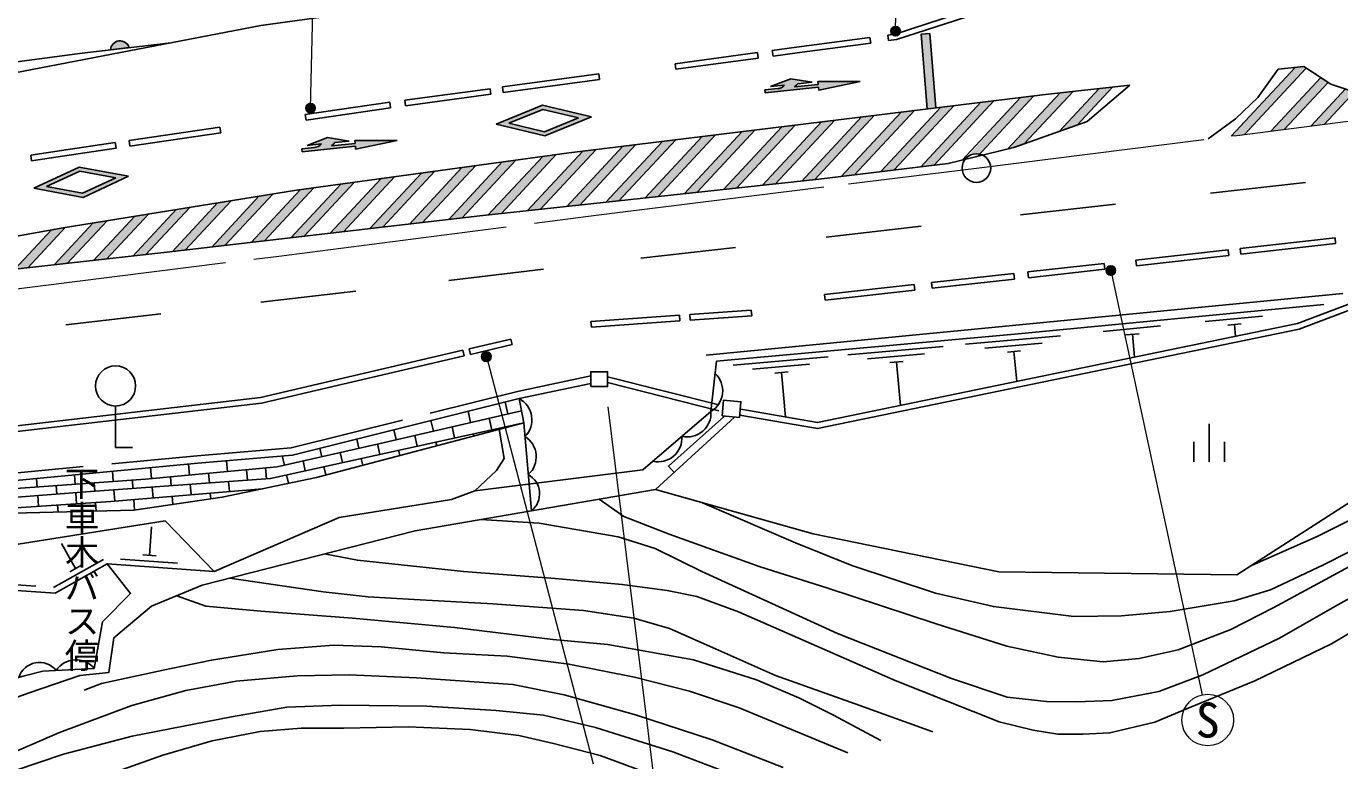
# Model space of a CAD drawing. Units: millimetres at full size, sheet at 1:1000; details may follow other scales. Extents: x 40000 to 680000, y 20000 to 380000.
# Drawn here: x 132782 to 201520, y 261688 to 300130 of the extents above; entities that cross this region are included whole.
import ezdxf
from ezdxf.enums import TextEntityAlignment as Align

# ---------------------------------------------------------------- set-up
doc = ezdxf.new("R2010")
doc.units = ezdxf.units.MM
doc.header["$LTSCALE"] = 1000
doc.linetypes.add('CHAIN', pattern=[18.5, 12, -1.5, 3.5, -1.5])
doc.linetypes.add('DASHED', pattern=[7.5, 6, -1.5])
for name, color, linetype, lineweight in [('M-BGD', 7, 'Continuous', 25), ('M-BMK', 2, 'CHAIN', 13), ('M-BMK-SRVR', 3, 'Continuous', 25), ('M-STR-HTXT', 7, 'Continuous', 13), ('M-STR-STRC', 7, 'Continuous', 25)]:
    doc.layers.add(name, color=color, linetype=linetype, lineweight=lineweight)
doc.layers.add('M-BMK-HTXT', color=7, linetype='Continuous')
doc.styles.add('@ＭＳ ゴシック', font='')
doc.styles.add('ＭＳ ゴシック', font='')
doc.styles.get('@ＭＳ ゴシック').set_extended_font_data('@MS Gothic')
doc.styles.get('ＭＳ ゴシック').set_extended_font_data('MS Gothic')

msp = doc.modelspace()

# ---------------------------------------------------------------- hatches: boundary and pattern name
at = {"layer": 'M-BGD'}
msp.add_hatch(color=256, dxfattribs=at).paths.add_polyline_path([(137189, 298898, -0.82183), (138173, 299013)])
at = {"layer": 'M-STR-STRC'}
for points in [[(178497, 299995, -1), (178058, 299756, -1)], [(180064, 299745), (179615, 299709), (179932, 295807), (180379, 295862)], [(199768, 297944), (199642, 298026), (199183, 297976), (195838, 294382), (196136, 294419), (196536, 294471)], [(174211, 297232), (174226, 297083), (172992, 296955), (173109, 297058), (173167, 297124), (173912, 297201), (172788, 297387), (171725, 296976), (172470, 297052), (172387, 296974), (172290, 296914), (172182, 296876), (172112, 296865), (171441, 296796), (171457, 296646), (174242, 296934), (174258, 296784), (176422, 297234)], [(186837, 294618), (187754, 294942), (189620, 296947), (188936, 296872)], [(200915, 297195), (200532, 297444), (197932, 294650), (198630, 294740)], [(181915, 293166, -0.28967), (182668, 293440), (185508, 296492), (184814, 296407)], [(184139, 293699), (184461, 293777), (185004, 293969), (187567, 296723), (186883, 296648)], [(200026, 294919), (200725, 295009), (202291, 296692), (201820, 296847)], [(147880, 295966, -1), (147441, 295727, -1)], [(175432, 292269), (176125, 292354), (179262, 295725), (178568, 295640)], [(177513, 292524), (178206, 292608), (181344, 295981), (180650, 295896)], [(183426, 296236), (182732, 296151), (179593, 292778), (180287, 292863)], [(173017, 294959), (172323, 294873), (169264, 291587), (169948, 291660)], [(175099, 295214), (174405, 295129), (171314, 291808), (171998, 291882)], [(173365, 292030), (174048, 292103), (177180, 295470), (176486, 295385)], [(149973, 294149), (149988, 294001), (148754, 293872), (148870, 293976), (148929, 294041), (149674, 294119), (148549, 294304), (147486, 293894), (148232, 293970), (148149, 293892), (148052, 293832), (147944, 293794), (147873, 293782), (147203, 293713), (147219, 293564), (150004, 293851), (150019, 293702), (152184, 294151)], [(168853, 294448), (168159, 294362), (165164, 291144), (165847, 291218)], [(167214, 291365), (167897, 291439), (170935, 294703), (170241, 294618)], [(162607, 293681), (161913, 293596), (159013, 290479), (159697, 290553)], [(164689, 293936), (163995, 293851), (161064, 290701), (161747, 290775)], [(166771, 294192), (166077, 294107), (163114, 290922), (163797, 290996)], [(156285, 292832), (155580, 292735), (152830, 289779), (153519, 289860)], [(158400, 293123), (157695, 293026), (154899, 290021), (155588, 290101)], [(160515, 293414), (159810, 293317), (156963, 290258), (157647, 290332)], [(152056, 292251), (151351, 292154), (148692, 289296), (149382, 289377)], [(154171, 292542), (153466, 292445), (150761, 289538), (151450, 289618)], [(147827, 291669), (147122, 291572), (144554, 288813), (145244, 288894)], [(149941, 291960), (149236, 291863), (146623, 289055), (147313, 289135)], [(143514, 290998), (142792, 290882), (140417, 288330), (141106, 288411)], [(145682, 291346), (144959, 291230), (142485, 288572), (143175, 288652)], [(136300, 287870), (136986, 287946), (139179, 290303), (138456, 290187)], [(138358, 288099), (139043, 288176), (141347, 290651), (140624, 290535)], [(134844, 289608), (134708, 289586), (134109, 289478), (132185, 287411), (132871, 287488)], [(137011, 289955), (136289, 289839), (134243, 287640), (134928, 287717)], [(189760, 287466, -1), (189321, 287226, -1)], [(157079, 282958, -1), (156640, 282719, -1)]]:
    msp.add_hatch(color=256, dxfattribs=at).paths.add_polyline_path(points)
h = msp.add_hatch(color=256, dxfattribs=at)
h.paths.add_polyline_path([(159804, 295993), (157371, 295009), (159924, 294398), (162357, 295382)])
h.paths.add_polyline_path([(161686, 295332), (159908, 294613), (158042, 295059), (159820, 295779)], flags=16)
h = msp.add_hatch(color=256, dxfattribs=at)
h.paths.add_polyline_path([(135557, 292761), (133176, 291656), (135756, 291174), (138137, 292279)])
h.paths.add_polyline_path([(137469, 292195), (135729, 291388), (133844, 291740), (135584, 292548)], flags=16)

# ---------------------------------------------------------------- linework, layer by layer
at = {"layer": 'M-BGD'}
for p, q in [((137189, 298898), (138173, 299013)), ((176936, 299547), (176975, 299253)), ((177869, 299673), (177909, 299378)), ((166743, 298172), (171053, 298754)), ((166783, 297878), (171092, 298460)), ((171053, 298754), (171092, 298460)), ((171826, 298859), (171866, 298564)), ((166743, 298172), (166783, 297878)), ((157706, 296952), (162747, 297633)), ((157706, 296952), (157746, 296657)), ((157746, 296657), (162787, 297338)), ((162747, 297633), (162787, 297338)), ((152592, 296261), (157056, 296864)), ((152592, 296261), (152632, 295967)), ((152632, 295967), (157096, 296570)), ((157056, 296864), (157096, 296570)), ((147384, 295504), (151803, 296155)), ((147428, 295210), (151844, 295860)), ((151803, 296155), (151843, 295860)), ((147384, 295504), (147428, 295210)), ((138160, 294145), (142920, 294846)), ((138204, 293851), (142964, 294552)), ((142920, 294846), (142964, 294552)), ((137439, 294039), (137482, 293744)), ((138160, 294145), (138204, 293851)), ((133019, 293385), (133062, 293090)), ((196315, 288502), (201273, 289052)), ((196348, 288204), (201306, 288754)), ((201273, 289052), (201306, 288754)), ((190846, 287896), (195678, 288432)), ((190879, 287598), (195711, 288134)), ((195678, 288432), (195711, 288134)), ((196315, 288502), (196348, 288204)), ((185194, 287270), (189193, 287713)), ((185227, 286972), (189226, 287415)), ((189193, 287713), (189226, 287415)), ((190846, 287896), (190879, 287598)), ((180159, 286712), (184470, 287190)), ((180159, 286712), (180192, 286414)), ((180192, 286414), (184503, 286891)), ((184470, 287190), (184503, 286891)), ((185194, 287270), (185227, 286972)), ((168355, 282915), (201683, 286137)), ((174555, 286091), (179243, 286610)), ((174555, 286091), (174588, 285793)), ((174588, 285793), (179276, 286312)), ((179243, 286610), (179276, 286312)), ((167505, 285046), (170723, 285274)), ((170723, 285274), (170745, 284975)), ((162334, 284679), (166971, 285008)), ((162334, 284679), (162355, 284380)), ((162355, 284380), (166992, 284709)), ((166971, 285008), (166992, 284709)), ((167505, 285046), (167526, 284747)), ((167526, 284747), (170745, 284975)), ((197472, 284964), (194485, 284676)), ((186909, 283932), (181930, 283483)), ((192132, 284449), (189146, 284162)), ((191016, 284040), (190319, 283973)), ((190668, 284007), (190783, 282811)), ((196356, 284555), (195659, 284488)), ((196007, 284522), (196067, 283901)), ((155964, 283249), (158143, 283758)), ((155964, 283249), (156033, 282957)), ((156033, 282957), (158212, 283466)), ((158143, 283758), (158212, 283466)), ((180761, 283378), (175781, 282928)), ((185940, 283544), (182952, 283274)), ((145048, 280701), (155628, 283170)), ((145099, 280405), (155696, 282878)), ((155628, 283170), (155696, 282878)), ((174749, 282835), (169769, 282385)), ((179792, 282989), (176804, 282719)), ((178674, 282587), (177977, 282524)), ((178325, 282555), (178530, 280283)), ((184822, 283142), (184125, 283079)), ((184473, 283110), (184615, 281538)), ((173780, 282446), (170792, 282177)), ((172662, 282044), (171965, 281981)), ((172313, 282013), (172524, 279675)), ((129826, 278938), (145048, 280701)), ((157845, 280461), (157987, 279846)), ((158579, 280644), (158815, 279376)), ((129839, 278637), (145099, 280405)), ((137456, 280255), (137456, 278081)), ((155904, 279977), (156039, 279395)), ((153963, 279493), (154090, 278944)), ((155064, 279170), (155200, 278582)), ((157013, 279621), (157154, 279011)), ((158131, 279225), (158137, 279197)), ((158815, 279376), (159226, 274769)), ((194683, 277327), (194683, 279319)), ((150083, 278526), (150192, 278046)), ((152022, 279009), (152141, 278494)), ((153116, 278719), (153247, 278153)), ((156177, 278796), (156202, 278686)), ((137456, 278081), (138345, 278081)), ((148142, 278042), (148242, 277600)), ((149217, 277823), (149338, 277295)), ((151167, 278269), (151292, 277724)), ((152270, 277938), (152333, 277665)), ((154223, 278367), (154268, 278176)), ((193883, 277327), (193883, 278372)), ((195483, 277327), (195483, 278372)), ((139277, 277030), (139331, 276454)), ((141269, 277219), (141322, 276640)), ((143261, 277392), (143314, 276825)), ((146182, 277639), (146293, 277155)), ((147268, 277378), (147385, 276866)), ((148361, 277080), (148461, 276644)), ((150315, 277509), (150396, 277154)), ((133315, 276463), (133347, 276015)), ((135306, 276652), (135342, 276159)), ((137298, 276841), (137337, 276304)), ((138334, 276376), (138366, 275938)), ((140327, 276547), (140370, 276085)), ((142318, 276733), (142365, 276231)), ((144310, 276918), (144360, 276377)), ((145305, 277011), (145357, 276450)), ((146408, 276651), (146509, 276210)), ((134345, 276087), (134377, 275640)), ((135374, 275717), (135416, 275141)), ((136339, 276231), (136371, 275792)), ((137369, 275865), (137411, 275280)), ((139372, 276012), (139425, 275448)), ((141367, 276158), (141418, 275615)), ((142415, 275698), (142442, 275399)), ((143362, 276304), (143411, 275781)), ((144408, 275864), (144416, 275775)), ((133380, 275563), (133420, 275005)), ((134418, 275073), (134445, 274704)), ((136414, 275209), (136447, 274753)), ((138408, 275363), (138448, 274805)), ((140421, 275531), (140461, 275104)), ((139223, 272439), (139330, 273935)), ((135363, 271751), (134629, 273059)), ((134202, 270755), (136818, 272224)), ((137706, 272247), (140698, 272033)), ((138874, 272464), (139572, 272414)), ((135058, 271580), (135668, 271923)), ((137022, 271995), (142613, 271595)), ((130292, 271034), (133285, 270831))]:
    msp.add_line(p, q, dxfattribs=at)
at = {"layer": 'M-BGD', "linetype": 'DASHED'}
for p, q in [((163203, 281778), (169237, 280254)), ((163203, 281479), (169212, 279961))]:
    msp.add_line(p, q, dxfattribs=at)
at = {"layer": 'M-BGD'}
for points in [[(81279, 288435), (93195, 289452), (121107, 295568), (145059, 300173), (156966, 301821), (169698, 304480)], [(177869, 299673), (178253, 299725), (182377, 301065), (182479, 301112)], [(177909, 299378), (178320, 299434), (182486, 300788), (182604, 300843)], [(99395, 292338), (109022, 293390), (115937, 294435), (120314, 295700), (126243, 297464), (135709, 298725), (140358, 299269)], [(171826, 298859), (173089, 299029), (176936, 299547)], [(171866, 298564), (173129, 298735), (176975, 299253)], [(133019, 293385), (134633, 293625), (137439, 294039)], [(133062, 293090), (134677, 293331), (137482, 293744)], [(219787, 290407), (220163, 288765), (209693, 280939), (203297, 276028), (196141, 271423), (183684, 271578), (173969, 273570), (165707, 275879)], [(170119, 279781), (174188, 279074), (199389, 284272), (204226, 286104), (213350, 287322), (219787, 290407)], [(196905, 271915), (200337, 273417), (205017, 275760), (206831, 276910), (211295, 279647), (215696, 282366), (219203, 284943), (222041, 287176), (223317, 288329)], [(162760, 275374), (164057, 274468), (166422, 273546), (171196, 271831), (174670, 270736), (180399, 268859), (184090, 267678), (186785, 267116), (189134, 266873), (191016, 267045), (193060, 267490), (195816, 268553), (198072, 269716), (203059, 272419), (208644, 275605), (211691, 277439), (215042, 279687), (219418, 282411), (223407, 285288), (225124, 286712), (225787, 287363)], [(168164, 275192), (173041, 273095), (175983, 271903), (180357, 270453), (183400, 269760), (187608, 269232), (190098, 269264), (192649, 269496), (195994, 270055), (197892, 270641), (200667, 271944), (203213, 273240), (207066, 276028), (210742, 278373), (216420, 282023), (220158, 284372), (222871, 286151), (224533, 287388), (225209, 287952)], [(156564, 274313), (159624, 274120), (163750, 273409), (165691, 272801), (168140, 271597), (175235, 268353), (181200, 266000), (184110, 265010), (186174, 264789), (187764, 264779), (189594, 264839), (192058, 265309), (194348, 266178), (198366, 268096), (201261, 269754), (208622, 273851), (212381, 276188), (217667, 279555), (219818, 281198), (222828, 283418), (225351, 285267), (226786, 286344)], [(170171, 280083), (174183, 279387), (199303, 284568), (204151, 286404)], [(168902, 282608), (184684, 284033), (200695, 285576)], [(156262, 275818), (165054, 276916), (168616, 279967), (168902, 282608)], [(91755, 271148), (98386, 273093), (104026, 274401), (107924, 275155), (110984, 275482), (115228, 275735), (127066, 275957), (129821, 276131), (141760, 277265), (146707, 277684), (158579, 280644), (162323, 281431)], [(91868, 270764), (99653, 272824), (103745, 273902), (107918, 274628), (111627, 275048), (116628, 275316), (126376, 275524), (132970, 275987), (139027, 276426), (145908, 277067), (151295, 278298), (158697, 280010)], [(86503, 269081), (92039, 270395), (100599, 272483), (105160, 273372), (110004, 273926), (114225, 274196), (126438, 274510), (138416, 274800), (143035, 275487), (147976, 276516), (158815, 279376)], [(158815, 279376), (145559, 276465), (135906, 275758), (130489, 275340), (123813, 274853), (116061, 274836), (111520, 274593), (107722, 274051), (105160, 273372)], [(169849, 279677), (165707, 275879), (153129, 273725), (141994, 270871), (139330, 269779), (137370, 268127), (137099, 266306), (135590, 266143)], [(169319, 279722), (166386, 277113), (166691, 276781)], [(87978, 267367), (95182, 266928), (102743, 265961), (105411, 266346), (108713, 267088), (111310, 267966), (118822, 271328), (121153, 272505), (123189, 273052), (127321, 272947), (129375, 272548), (140060, 274244), (142613, 271595), (149165, 274427), (155042, 275356), (156262, 275818), (157397, 276875), (157796, 277502), (157522, 279035)], [(125975, 274499), (137213, 275263), (145143, 275926)], [(148384, 272509), (150113, 272181), (155670, 271592), (160467, 271221), (163965, 270910), (166320, 270600), (167881, 270291), (170063, 269474), (178253, 265880), (183692, 263722), (185480, 263294), (186764, 263086), (188080, 263086), (189496, 263141), (191836, 263701), (193581, 264435), (197084, 265867), (201097, 267801), (203906, 269475)], [(136329, 266518), (136778, 268955), (138245, 270448), (137022, 271995), (134292, 270462), (130502, 270719), (126515, 269621), (124649, 268928), (122120, 267760), (119297, 266196), (115519, 263803), (112161, 261385), (107969, 259705), (103871, 258617), (102437, 258438), (89411, 258308)], [(180219, 263194), (176158, 264668), (172000, 266156), (168850, 267551), (166447, 268604), (164579, 269151), (161938, 269558), (157196, 269897), (153079, 270135), (150677, 270262), (148317, 270528), (143433, 271240)], [(140662, 270325), (142171, 269783), (145051, 269516), (149860, 269151), (155198, 268660), (160333, 268041), (163213, 267774), (167695, 266974), (171002, 265931), (173208, 264977), (175035, 264065), (177507, 262745)], [(175785, 262094), (170090, 264452), (167490, 265327), (164621, 266062), (161180, 266743), (157958, 267166), (154637, 267336), (151358, 267646), (148878, 267745), (145953, 267505), (142476, 266954), (139955, 266430), (136719, 265724), (135814, 265386)], [(90339, 254871), (101278, 255399), (105077, 256001), (110073, 257198), (114816, 258693), (118487, 260053), (121548, 261390), (125168, 263358), (127910, 264528), (130382, 265481), (132614, 266113), (133652, 266382), (136329, 266518)], [(135590, 266143), (132937, 265251), (127971, 263445), (124628, 261717), (122279, 260246), (119009, 258786), (116428, 257820), (111111, 256166), (105569, 254812), (102836, 254326), (100091, 253939), (94937, 253767), (90673, 253634)], [(114250, 254977), (116970, 255849), (118996, 256804), (121626, 257998), (124080, 258966), (127156, 260216), (130440, 261398), (134513, 263167), (138300, 264578), (141132, 265373), (143760, 265853), (146968, 266135), (149681, 266177), (153208, 266035), (158253, 265682), (160924, 265131), (164674, 264099), (168673, 262786), (172389, 261332)], [(169914, 260897), (166617, 262154), (162578, 263436), (159859, 264065), (157380, 264316), (153749, 264546), (149219, 264596), (146425, 264495), (143524, 263989), (138327, 262983), (134736, 262039), (132206, 261184), (129690, 259852), (126137, 257710), (123654, 256639), (121855, 255872), (120043, 255269), (116766, 254700), (113432, 253996), (110927, 253393)], [(125583, 255482), (127710, 257129), (128880, 257795), (130264, 258411), (132647, 259448), (134660, 260152), (137026, 260944), (139936, 261979), (142516, 262733), (145025, 263224), (147165, 263387), (149405, 263400), (152794, 263462), (156015, 263324), (158561, 263009), (160373, 262595), (162814, 261966), (167244, 260319)]]:
    msp.add_lwpolyline(points, dxfattribs=at)
at = {"layer": 'M-BGD', "linetype": 'DASHED'}
msp.add_lwpolyline([(86262, 269941), (91646, 271520), (98287, 273467), (103946, 274780), (107867, 275538), (110952, 275868), (115212, 276122), (127050, 276344), (129790, 276517), (141725, 277651), (146644, 278067), (158493, 281022), (162323, 281827)], dxfattribs=at)
at = {"layer": 'M-BGD'}
for points in [[(162323, 281270), (163203, 281270), (163203, 282047), (162323, 282047)], [(169193, 279733), (170108, 279655), (170178, 280476), (169263, 280554)]]:
    msp.add_lwpolyline(points, close=True, dxfattribs=at)
msp.add_circle((137456, 281305), 1050, dxfattribs=at)
for centre, radius, start, end in [((137693, 298859), 505, 17.84182, 175.50001), ((167978, 281042), 1250, 300.69188, 46.95209), ((157993, 279540), 1250, 315.11679, 62.05073), ((167368, 279886), 1250, 257.45268, 3.71289), ((158221, 277596), 1250, 311.96887, 58.22907), ((165849, 278585), 1250, 257.45268, 3.71289), ((158489, 275659), 1156, 309.60769, 60.59025), ((133467, 265696), 1135, 39.42371, 161.86571), ((135381, 265718), 1250, 39.77785, 146.03805)]:
    msp.add_arc(centre, radius, start, end, dxfattribs=at)
at = {"layer": 'M-BMK'}
msp.add_lwpolyline([(84134, 277859), (89835, 279430), (99796, 281762), (105322, 282823), (108425, 283331), (118933, 284638), (131295, 286274), (145992, 288105), (162615, 290244), (175817, 291890), (182508, 292708), (196136, 294419), (212221, 296486)], dxfattribs=at)
at = {"layer": 'M-BMK-SRVR'}
msp.add_circle((182508, 292708), 750, dxfattribs=at)
at = {"layer": 'M-STR-HTXT'}
for p, q in [((178277, 299875), (178613, 316384)), ((147660, 295846), (148065, 312016)), ((189541, 287346), (194327, 265139)), ((156860, 282839), (162442, 261520)), ((166354, 254940), (163239, 280205))]:
    msp.add_line(p, q, dxfattribs=at)
msp.add_circle((194612, 263819), 1350, dxfattribs=at)
at = {"layer": 'M-STR-STRC'}
for p, q in [((180064, 299745), (179615, 299709)), ((179932, 295807), (179615, 299709)), ((180379, 295862), (180064, 299745)), ((199183, 297976), (195838, 294382)), ((199768, 297944), (196536, 294471)), ((172788, 297387), (171725, 296976)), ((171725, 296976), (172470, 297052)), ((172387, 296974), (172290, 296914)), ((172470, 297052), (172387, 296974)), ((173912, 297201), (172788, 297387)), ((174226, 297083), (172992, 296955)), ((172992, 296955), (173109, 297058)), ((173109, 297058), (173167, 297124)), ((173167, 297124), (173912, 297201)), ((176422, 297234), (174211, 297232)), ((174211, 297232), (174226, 297083)), ((174258, 296784), (176422, 297234)), ((189620, 296947), (187754, 294942)), ((200532, 297444), (197932, 294650)), ((200915, 297195), (198630, 294740)), ((172112, 296865), (171441, 296796)), ((171441, 296796), (171457, 296646)), ((171457, 296646), (174242, 296934)), ((172182, 296876), (172112, 296865)), ((172290, 296914), (172182, 296876)), ((174242, 296934), (174258, 296784)), ((184814, 296407), (181765, 293130)), ((185508, 296492), (182556, 293320)), ((186883, 296648), (184139, 293699)), ((187567, 296723), (185004, 293969)), ((188936, 296872), (186837, 294618)), ((201820, 296847), (200026, 294919)), ((202291, 296692), (200725, 295009)), ((159804, 295993), (157371, 295009)), ((159820, 295779), (158042, 295059)), ((162357, 295382), (159804, 295993)), ((161686, 295332), (159820, 295779)), ((178568, 295640), (175432, 292269)), ((179262, 295725), (176125, 292354)), ((180650, 295896), (177513, 292524)), ((181344, 295981), (178206, 292608)), ((182732, 296151), (179593, 292778)), ((183426, 296236), (180287, 292863)), ((157371, 295009), (159924, 294398)), ((158042, 295059), (159908, 294613)), ((159908, 294613), (161686, 295332)), ((159924, 294398), (162357, 295382)), ((173017, 294959), (169948, 291660)), ((174405, 295129), (171314, 291808)), ((175099, 295214), (171998, 291882)), ((176486, 295385), (173365, 292030)), ((177180, 295470), (174048, 292103)), ((148549, 294304), (147486, 293894)), ((149674, 294119), (148549, 294304)), ((168159, 294362), (165164, 291144)), ((168853, 294448), (165847, 291218)), ((170241, 294618), (167214, 291365)), ((170935, 294703), (167897, 291439)), ((172323, 294873), (169264, 291587)), ((147873, 293782), (147203, 293713)), ((147203, 293713), (147219, 293564)), ((147219, 293564), (150004, 293851)), ((147486, 293894), (148232, 293970)), ((147944, 293794), (147873, 293782)), ((148052, 293832), (147944, 293794)), ((148149, 293892), (148052, 293832)), ((148232, 293970), (148149, 293892)), ((149988, 294001), (148754, 293872)), ((148754, 293872), (148870, 293976)), ((148870, 293976), (148929, 294041)), ((148929, 294041), (149674, 294119)), ((152184, 294151), (149973, 294149)), ((149973, 294149), (149988, 294001)), ((150004, 293851), (150019, 293702)), ((150019, 293702), (152184, 294151)), ((161913, 293596), (159013, 290479)), ((162607, 293681), (159697, 290553)), ((163995, 293851), (161064, 290701)), ((164689, 293936), (161747, 290775)), ((166077, 294107), (163114, 290922)), ((166771, 294192), (163797, 290996)), ((156285, 292832), (153519, 289860)), ((157695, 293026), (154899, 290021)), ((158400, 293123), (155588, 290101)), ((159810, 293317), (156963, 290258)), ((160515, 293414), (157647, 290332)), ((135557, 292761), (133176, 291656)), ((135584, 292548), (133844, 291740)), ((138137, 292279), (135557, 292761)), ((137469, 292195), (135584, 292548)), ((135729, 291388), (137469, 292195)), ((135756, 291174), (138137, 292279)), ((151351, 292154), (148692, 289296)), ((152056, 292251), (149382, 289377)), ((153466, 292445), (150761, 289538)), ((154171, 292542), (151450, 289618)), ((155580, 292735), (152830, 289779)), ((133176, 291656), (135756, 291174)), ((133844, 291740), (135729, 291388)), ((147122, 291572), (144554, 288813)), ((147827, 291669), (145244, 288894)), ((149236, 291863), (146623, 289055)), ((149941, 291960), (147313, 289135)), ((194757, 291391), (199724, 291957)), ((142792, 290882), (140417, 288330)), ((143514, 290998), (141106, 288411)), ((144959, 291230), (142485, 288572)), ((145682, 291346), (143175, 288652)), ((184822, 290258), (189790, 290825)), ((138456, 290187), (136300, 287870)), ((139179, 290303), (136986, 287946)), ((140624, 290535), (138358, 288099)), ((141347, 290651), (139043, 288176)), ((134109, 289478), (132185, 287411)), ((134844, 289608), (132871, 287488)), ((136289, 289839), (134243, 287640)), ((137011, 289955), (134928, 287717)), ((174639, 289097), (179607, 289664)), ((164939, 287991), (169907, 288558)), ((154891, 286832), (159857, 287411)), ((145063, 285686), (150029, 286265)), ((134851, 284495), (139817, 285074))]:
    msp.add_line(p, q, dxfattribs=at)
for points in [[(194638, 294231), (196072, 295289), (197231, 296404), (198303, 297880), (199642, 298026), (201063, 297097), (203427, 296316), (206397, 295738)], [(83917, 278661), (90087, 280749), (99011, 282969), (117105, 286423), (134708, 289586), (146916, 291544), (161202, 293508), (185966, 296548), (190528, 297046)], [(190528, 297046), (188304, 295137), (184461, 293777), (181025, 292953), (174266, 292127), (156517, 290210), (140147, 288299), (125178, 286630), (108058, 284696)]]:
    msp.add_lwpolyline(points, dxfattribs=at)
for centre in [(178277, 299875), (147660, 295846), (189541, 287346), (156860, 282839)]:
    msp.add_circle(centre, 250, dxfattribs=at)

# ---------------------------------------------------------------- texts
at = {"layer": 'M-BMK-HTXT', "style": '@ＭＳ ゴシック'}
msp.add_text('下車木バス停', height=1320, rotation=270, dxfattribs=at).set_placement((135680, 277121), align=Align.MIDDLE_LEFT)
at = {"layer": 'M-STR-HTXT', "style": 'ＭＳ ゴシック'}
msp.add_text('S', height=1833, dxfattribs=at).set_placement((194612, 263819), align=Align.MIDDLE_CENTER)

doc.saveas('drawing.dxf')
